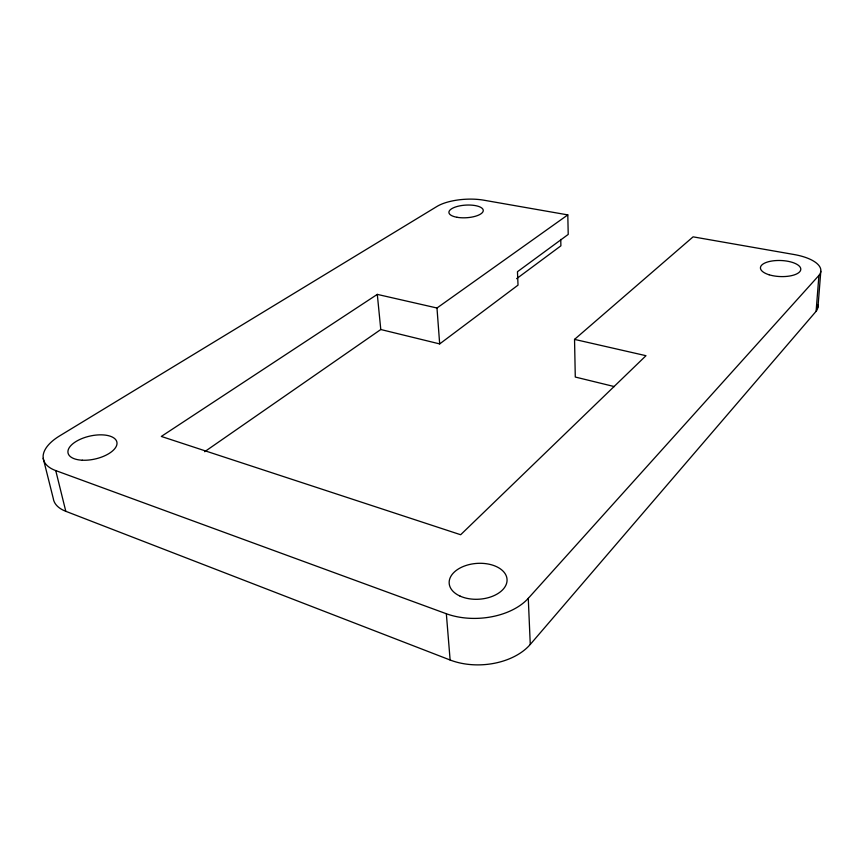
<?xml version="1.0" encoding="UTF-8"?>
<svg xmlns="http://www.w3.org/2000/svg" width="864" height="864" viewBox="0 0 864 864"><rect width="100%" height="100%" fill="white"/><g stroke="black" fill="none" stroke-linecap="round" stroke-linejoin="round"><path stroke-width="1.3" d="M43.211 458.32L53.298 498.571A49.194 24.354 -13.4 0 0 65.794 511.304L450.122 660.01A56.819 36.936 -3.9 0 0 530.269 644.436L816.102 311.31L818.932 275.411A40.424 16.092 2.2 0 0 794.027 254.513L693.101 236.844L574.538 339.39L575.284 377.039L614.358 386.586M817.96 307.098L820.8 271.361M204.649 451.721L380.786 329.519L439.679 343.915L518.022 285.131L517.46 271.717L568.22 234.414L567.799 214.898L483.743 200.178A34.463 12.668 -3.5 0 0 437.465 206.15L59.594 435.92A50.058 23.522 -12.8 0 0 55.75 470.588L446.342 613.742A58.018 35.921 -3.9 0 0 528.271 598.342L818.932 275.411M516.629 278.672L560.898 245.83L560.747 239.425M574.538 339.39L645.991 355.698L460.663 534.74L161.309 436.439L377.298 294.386L436.979 308.005L567.799 214.898M55.75 470.588L65.794 511.304M377.298 294.386L380.786 329.519M446.342 613.742L450.122 660.01M436.979 308.005L439.679 343.915M528.271 598.342L530.269 644.436M817.895 304.916A39.852 16.772 2.6 0 1 816.102 311.31M769.111 274.774A20.196 8.035 2.2 0 0 800.723 269.87A20.196 8.035 2.2 0 0 772.006 260.993A20.196 8.035 2.2 0 0 769.111 274.774M460.048 596.095A28.998 17.939 -3.9 0 0 506.736 582.8A28.998 17.939 -3.9 0 0 467.543 565.013A28.998 17.939 -3.9 0 0 460.048 596.095M82.318 460.22A25.024 11.75 -12.7 0 0 116.888 442.12A25.024 11.75 -12.7 0 0 78.192 440.284A25.024 11.75 -12.7 0 0 82.318 460.22M457.013 217.285A17.215 6.329 -3.5 0 0 483.257 210.708A17.215 6.329 -3.5 0 0 457.963 206.269A17.215 6.329 -3.5 0 0 457.013 217.285"/></g></svg>
